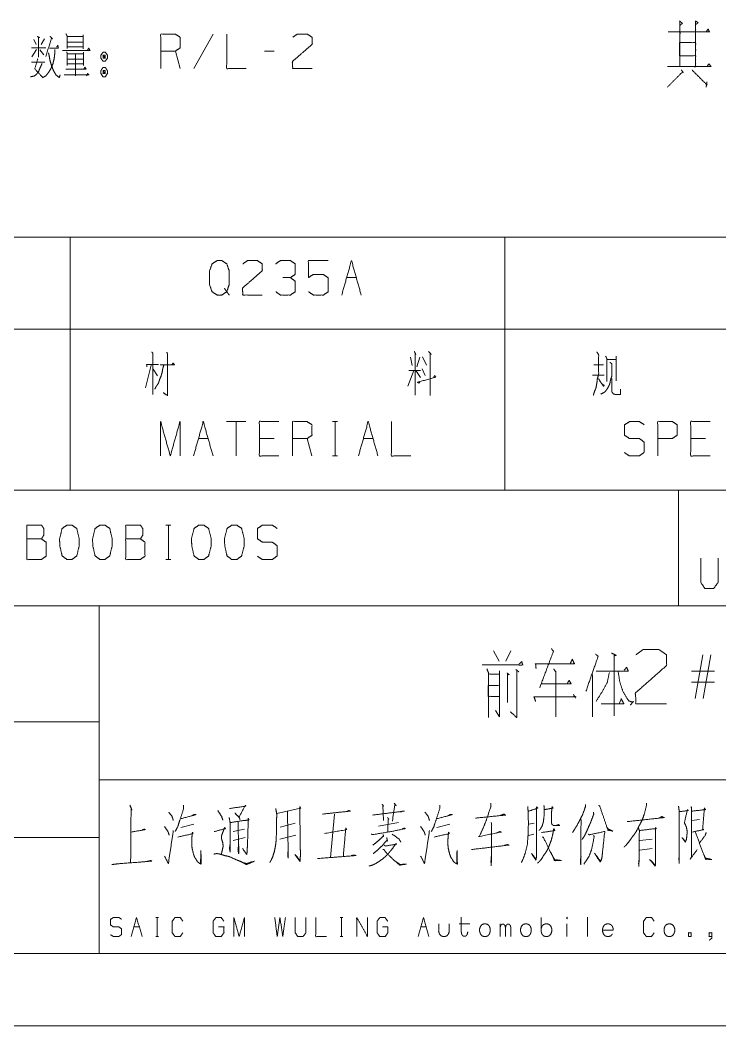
# Model space of a CAD drawing. Header units: millimetres. Extents: x 0 to 420, y 0 to 297.
# Drawn here: x 279.6 to 327.8, y 0 to 69.5 of the extents above; entities that cross this region are included whole.
import ezdxf

# ---------------------------------------------------------------- set-up
doc = ezdxf.new("R2010")
doc.units = ezdxf.units.MM
doc.layers.add('101', color=7, linetype='Continuous', true_color=0xffffff)

msp = doc.modelspace()

# ---------------------------------------------------------------- linework, layer by layer
at = {"layer": '101', "color": 72, "linetype": 'Continuous', "lineweight": 18}
for p, q in [((280.491, 68.121), (280.65, 67.771)), ((281.234, 68.171), (281.004, 67.771)), ((292.881, 68.496), (291.538, 66.121)), ((280.686, 67.421), (280.368, 66.921)), ((280.915, 67.396), (281.198, 67.071)), ((290.605, 66.121), (290.269, 67.321)), ((297.098, 67.321), (296.427, 67.321)), ((280.332, 66.546), (281.251, 66.546)), ((243, 54.463), (283, 54.463)), ((283, 54.463), (313, 54.463)), ((283, 54.463), (283, 48.113)), ((313, 54.463), (313, 48.113)), ((313, 54.463), (338, 54.463)), ((302.087, 51.675), (302.759, 51.675)), ((243, 48.113), (283, 48.113)), ((283, 48.113), (313, 48.113)), ((283, 48.113), (283, 37)), ((313, 48.113), (338, 48.113)), ((313, 48.113), (313, 37)), ((306.495, 46.175), (306.618, 45.6)), ((307.149, 46.175), (306.936, 45.525)), ((307.325, 46.2), (307.608, 45.625)), ((320.102, 46.025), (320.703, 46.025)), ((320.703, 46.25), (320.703, 44.55)), ((288.601, 45.625), (288.212, 44.075)), ((288.742, 45.35), (289.043, 44.9)), ((306.724, 45.25), (306.318, 44.175)), ((306.371, 45.25), (307.184, 45.25)), ((306.866, 45.25), (307.184, 44.775)), ((307.308, 45.375), (307.52, 44.925)), ((319.147, 45.65), (319.819, 45.65)), ((319.059, 44.95), (319.872, 44.95)), ((295.143, 41.737), (293.8, 41.737)), ((294.472, 41.737), (294.472, 39.362)), ((301.124, 41.737), (301.46, 41.737)), ((301.301, 41.737), (301.301, 39.362)), ((291.859, 40.563), (292.531, 40.563)), ((297.084, 40.563), (296.076, 40.563)), ((299.696, 39.362), (299.36, 40.563)), ((303.242, 40.563), (303.913, 40.563)), ((326.847, 40.563), (325.839, 40.563)), ((301.124, 39.362), (301.46, 39.362)), ((243, 37), (283, 37)), ((283, 37), (313, 37)), ((313, 37), (338, 37)), ((289.617, 34.581), (289.953, 34.581)), ((289.794, 34.581), (289.794, 32.206)), ((289.617, 32.206), (289.953, 32.206)), ((312.217, 25.908), (312.606, 25.199)), ((313.413, 25.908), (313.079, 25.199)), ((326.139, 22.601), (326.668, 25.632)), ((327.225, 25.632), (326.696, 22.601)), ((327.475, 24.491), (325.888, 24.491)), ((319.052, 24.254), (319.052, 21.341)), ((327.475, 23.743), (325.888, 23.743)), ((317.889, 22.64), (317.75, 22.916)), ((321.029, 22.561), (320.89, 22.246)), ((312.356, 21.774), (312.634, 21.341)), ((301.247, 14.626), (300.979, 11.625)), ((290.64, 13.695), (291.542, 13.936)), ((298.541, 14.005), (297.492, 13.729)), ((304.295, 13.798), (305.661, 14.04)), ((308.319, 13.695), (309.221, 13.936)), ((315.025, 14.005), (314.635, 13.936)), ((323.853, 14.454), (323.658, 14.35)), ((326.437, 14.247), (325.925, 14.178)), ((294.249, 13.419), (295.029, 13.591)), ((315, 13.246), (314.635, 13.143)), ((294.249, 12.798), (295.078, 13.005)), ((297.467, 12.901), (298.589, 13.177)), ((323.17, 12.901), (322.316, 12.798)), ((322.316, 12.142), (323.17, 12.246)), ((288.913, 7.485), (289.098, 7.485)), ((289.01, 7.485), (289.01, 6.174)), ((301.642, 7.485), (301.827, 7.485)), ((301.74, 7.485), (301.74, 6.174)), ((309.855, 7.043), (310.587, 7.043)), ((312.684, 6.174), (312.684, 7.043)), ((315.512, 6.519), (315.512, 7.485)), ((317.297, 7.043), (317.297, 6.174)), ((318.712, 7.499), (318.712, 6.174)), ((287.411, 6.836), (287.781, 6.836)), ((307.212, 6.836), (307.582, 6.836)), ((288.913, 6.174), (289.098, 6.174)), ((301.642, 6.174), (301.827, 6.174))]:
    msp.add_line(p, q, dxfattribs=at)
at = {"layer": '101', "color": 133, "linetype": 'Continuous', "lineweight": 18}
for p, q in [((235, 37), (415, 37)), ((325, 37), (325, 29)), ((235, 29), (415, 29)), ((285, 29), (285, 5)), ((235, 21), (285, 21)), ((285, 17), (394, 17)), ((235, 13), (285, 13)), ((25, 5), (415, 5)), ((235, 5), (415, 5)), ((0, 0), (420, 0))]:
    msp.add_line(p, q, dxfattribs=at)
at = {"layer": '101', "color": 72, "linetype": 'Continuous', "lineweight": 18}
for points, knots in [([(325.065, 69.4), (325.26, 69.242), (325.093, 69.085), (325.093, 69.4), (325.093, 66.25), (325.093, 68.652), (324.286, 68.652), (327.153, 68.652), (326.178, 68.652), (326.178, 69.36), (326.178, 66.25), (326.178, 67.904), (325.065, 67.904), (325.065, 66.998), (326.178, 66.998), (326.178, 66.25), (324.23, 66.25), (327.236, 66.25), (327.097, 66.447), (326.958, 66.25)], [0, 0, 0.009716, 0.018619, 0.030834, 0.152987, 0.246128, 0.277435, 0.388626, 0.426409, 0.453894, 0.57452, 0.63865, 0.681832, 0.716951, 0.760133, 0.789144, 0.864711, 0.9813, 0.99065, 1, 1]), ([(326.206, 69.164), (326.345, 69.282), (326.178, 69.4)], [0, 0, 0.471577, 1, 1]), ([(326.902, 68.652), (327.041, 68.849), (327.125, 68.652)], [0, 0, 0.529959, 1, 1]), ([(280.739, 68.321), (280.898, 68.246), (280.827, 68.296), (280.827, 66.896), (280.827, 67.546), (280.332, 67.546), (281.322, 67.546)], [0, 0, 0.046317, 0.06912, 0.437818, 0.608999, 0.739333, 1, 1]), ([(281.622, 68.346), (281.782, 68.171), (281.728, 68.221), (281.322, 66.946)], [0, 0, 0.14354, 0.187773, 1, 1]), ([(282.715, 68.521), (282.803, 68.346), (282.803, 67.496), (282.803, 67.621), (283.899, 67.621), (283.899, 67.471), (283.899, 68.446), (283.899, 68.321), (282.803, 68.321), (283.899, 68.321), (283.899, 67.946), (282.803, 67.946)], [0, 0, 0.027307, 0.145701, 0.163112, 0.315748, 0.336642, 0.472446, 0.489857, 0.642494, 0.795131, 0.847363, 1, 1]), ([(289.261, 66.121), (289.261, 68.496), (290.269, 68.496), (290.605, 68.271), (290.605, 67.546), (290.269, 67.321), (289.261, 67.321)], [0, 0, 0.400952, 0.571033, 0.639278, 0.761674, 0.829918, 1, 1]), ([(293.814, 68.496), (293.814, 66.121), (295.158, 66.121)], [0, 0, 0.638733, 1, 1]), ([(298.367, 68.271), (298.685, 68.496), (299.375, 68.496), (299.711, 68.271), (299.711, 67.796), (298.35, 66.596), (298.367, 66.121), (299.711, 66.121)], [0, 0, 0.069694, 0.192979, 0.265274, 0.350227, 0.67474, 0.759752, 1, 1]), ([(281.941, 67.421), (281.941, 67.121), (281.905, 66.796), (281.817, 66.446), (281.675, 66.096), (281.516, 65.846), (281.34, 65.621), (281.092, 65.471)], [0, 0, 0.134096, 0.280225, 0.441583, 0.610311, 0.742764, 0.870658, 1, 1]), ([(281.587, 67.521), (282.188, 67.521), (282.153, 67.721), (282.082, 67.596)], [0, 0, 0.634144, 0.848464, 1, 1]), ([(282.485, 67.371), (284.376, 67.371), (284.288, 67.521), (284.199, 67.371)], [0, 0, 0.844518, 0.922261, 1, 1]), ([(280.774, 66.796), (280.562, 66.096), (281.092, 65.521)], [0, 0, 0.48324, 1, 1]), ([(281.516, 67.196), (281.569, 66.946), (281.622, 66.646), (281.728, 66.296), (281.87, 65.946), (282.029, 65.671), (282.259, 65.496), (282.312, 65.671)], [0, 0, 0.122115, 0.267684, 0.442437, 0.622812, 0.774611, 0.912622, 1, 1]), ([(282.768, 67.271), (282.803, 67.146), (282.803, 66.321), (282.803, 66.446), (283.934, 66.446), (283.934, 66.321), (283.934, 67.246), (283.934, 67.121), (282.803, 67.121), (282.803, 66.771), (283.934, 66.771), (283.369, 66.771), (283.369, 67.121), (283.369, 65.621), (283.369, 66.071), (282.697, 66.071), (284.111, 66.071), (284.023, 66.221), (283.952, 66.071)], [0, 0, 0.011506, 0.084582, 0.095654, 0.195851, 0.206923, 0.288857, 0.299929, 0.400126, 0.431128, 0.531325, 0.581425, 0.612426, 0.745291, 0.78515, 0.844642, 0.96989, 0.985312, 1, 1]), ([(285.433, 67.246), (285.274, 67.246), (285.133, 67.046), (285.133, 66.821), (285.274, 66.621), (285.433, 66.621), (285.574, 66.821), (285.574, 67.046), (285.433, 67.246)], [0, 0, 0.091001, 0.231139, 0.359865, 0.5, 0.591001, 0.731136, 0.859863, 1, 1]), ([(285.274, 66.821), (285.433, 66.821), (285.274, 67.046), (285.274, 66.821)], [0, 0, 0.241145, 0.658887, 1, 1]), ([(285.433, 66.821), (285.433, 67.046), (285.274, 67.046)], [0, 0, 0.585845, 1, 1]), ([(281.075, 66.471), (280.933, 66.171), (280.845, 65.946), (280.686, 65.721), (280.527, 65.596), (280.261, 65.546)], [0, 0, 0.251056, 0.434038, 0.642627, 0.795774, 1, 1]), ([(285.574, 65.971), (285.433, 66.196), (285.274, 66.196), (285.133, 65.971), (285.133, 65.771), (285.274, 65.546), (285.433, 65.546), (285.574, 65.771), (285.574, 65.971)], [0, 0, 0.149203, 0.238508, 0.387711, 0.5, 0.649203, 0.738508, 0.887711, 1, 1]), ([(325.204, 66.014), (325.316, 65.817), (325.288, 65.896), (324.23, 64.833)], [0, 0, 0.125004, 0.171165, 1, 1]), ([(325.928, 66.014), (326.958, 64.99), (326.958, 65.187), (326.902, 64.833)], [0, 0, 0.723286, 0.82134, 1, 1]), ([(282.591, 65.671), (284.305, 65.671), (284.217, 65.771), (284.146, 65.621)], [0, 0, 0.851384, 0.917653, 1, 1]), ([(285.274, 65.971), (285.274, 65.771), (285.433, 65.771)], [0, 0, 0.557008, 1, 1]), ([(285.433, 65.971), (285.274, 65.971), (285.433, 65.771), (285.433, 65.971)], [0, 0, 0.258804, 0.674586, 1, 1]), ([(293.653, 50.95), (293.812, 50.7), (293.476, 50.475), (293.14, 50.475), (292.804, 50.7), (292.628, 51.175), (292.628, 52.15), (292.804, 52.625), (293.14, 52.85), (293.476, 52.85), (293.812, 52.625), (293.989, 52.15), (293.989, 51.2), (293.812, 50.7), (293.989, 50.475)], [0, 0, 0.043279, 0.102317, 0.151367, 0.210407, 0.284429, 0.426831, 0.500853, 0.559894, 0.608944, 0.667982, 0.742004, 0.880755, 0.958211, 1, 1]), ([(294.922, 52.625), (295.24, 52.85), (295.929, 52.85), (296.265, 52.625), (296.265, 52.15), (294.904, 50.95), (294.922, 50.475), (296.265, 50.475)], [0, 0, 0.069691, 0.192979, 0.265274, 0.350227, 0.674741, 0.759752, 1, 1]), ([(298.206, 51.675), (298.542, 51.9), (298.542, 52.625), (298.206, 52.85), (297.516, 52.85), (297.181, 52.625)], [0, 0, 0.153872, 0.429851, 0.583723, 0.846122, 1, 1]), ([(299.457, 50.7), (299.793, 50.475), (300.482, 50.475), (300.818, 50.7), (300.818, 51.65), (300.482, 51.9), (299.793, 51.9), (299.457, 51.675), (299.457, 52.85), (300.818, 52.85)], [0, 0, 0.062229, 0.168345, 0.230571, 0.376816, 0.441264, 0.547379, 0.609609, 0.79049, 1, 1]), ([(297.198, 50.7), (297.516, 50.475), (298.206, 50.475), (298.542, 50.7), (298.542, 51.425), (298.206, 51.675), (297.693, 51.675)], [0, 0, 0.124123, 0.34369, 0.472445, 0.703376, 0.836727, 1, 1]), ([(288.636, 46.55), (288.707, 46.45), (288.707, 43.6)], [0, 0, 0.041199, 1, 1]), ([(306.76, 46.575), (306.866, 46.375), (306.813, 46.45), (306.813, 43.55)], [0, 0, 0.070344, 0.098885, 1, 1]), ([(307.75, 46.575), (307.926, 46.375), (307.856, 46.45), (307.856, 43.525)], [0, 0, 0.081006, 0.11229, 1, 1]), ([(319.359, 46.55), (319.483, 46.35), (319.483, 45), (319.395, 44.7), (319.359, 44.375), (319.289, 44.025), (319.2, 43.825), (319.112, 43.55)], [0, 0, 0.076125, 0.513098, 0.614331, 0.720148, 0.835726, 0.906504, 1, 1]), ([(289.679, 46.525), (289.732, 46.375), (289.732, 43.525), (289.432, 43.725)], [0, 0, 0.047209, 0.892896, 1, 1]), ([(319.96, 46.25), (320.049, 46.1), (320.049, 44.5)], [0, 0, 0.098129, 1, 1]), ([(288.3, 45.525), (288.283, 45.675), (289.096, 45.675)], [0, 0, 0.156667, 1, 1]), ([(289.467, 45.625), (289.396, 45.375), (289.361, 45.15), (289.29, 44.9), (289.184, 44.65), (289.096, 44.375), (288.954, 44.175), (288.848, 43.975)], [0, 0, 0.146031, 0.274053, 0.420084, 0.572724, 0.735083, 0.872755, 1, 1]), ([(289.22, 45.65), (290.209, 45.65), (290.121, 45.775), (290.015, 45.65)], [0, 0, 0.757413, 0.874554, 1, 1]), ([(320.261, 45.825), (320.385, 45.725), (320.385, 44.85), (320.296, 44.6), (320.261, 44.375), (320.19, 44.2), (320.049, 43.95), (319.907, 43.775), (319.624, 43.625)], [0, 0, 0.062435, 0.405831, 0.509895, 0.599279, 0.673351, 0.786072, 0.874364, 1, 1]), ([(307.149, 44.5), (307.096, 44.375), (306.989, 44.45), (308.227, 44.8), (308.174, 44.925), (308.103, 44.775)], [0, 0, 0.073272, 0.143369, 0.837239, 0.91051, 1, 1]), ([(319.465, 44.7), (319.819, 44.175), (319.872, 44.225), (319.731, 44.325)], [0, 0, 0.720064, 0.802978, 1, 1]), ([(320.402, 44.7), (320.402, 43.775), (320.491, 43.65), (320.632, 43.6), (320.985, 43.6), (320.985, 43.975)], [0, 0, 0.472764, 0.551003, 0.627661, 0.808338, 1, 1]), ([(289.247, 39.362), (289.247, 41.737), (289.919, 39.362), (290.59, 41.737), (290.59, 39.362)], [0, 0, 0.245192, 0.5, 0.754808, 1, 1]), ([(297.42, 39.362), (296.076, 39.362), (296.076, 41.737), (297.42, 41.737)], [0, 0, 0.26539, 0.73461, 1, 1]), ([(298.353, 39.362), (298.353, 41.737), (299.36, 41.737), (299.696, 41.513), (299.696, 40.788), (299.36, 40.563), (298.353, 40.563)], [0, 0, 0.400952, 0.571034, 0.639278, 0.761674, 0.829918, 1, 1]), ([(305.182, 41.737), (305.182, 39.362), (306.526, 39.362)], [0, 0, 0.638733, 1, 1]), ([(321.269, 39.588), (321.604, 39.362), (322.294, 39.362), (322.63, 39.613), (322.63, 40.313), (322.294, 40.563), (321.622, 40.563), (321.269, 40.788), (321.269, 41.513), (321.622, 41.737), (322.294, 41.737), (322.63, 41.513)], [0, 0, 0.068037, 0.184055, 0.25452, 0.372335, 0.4428, 0.555844, 0.626371, 0.748393, 0.81892, 0.931964, 1, 1]), ([(323.563, 39.362), (323.563, 41.737), (324.57, 41.737), (324.906, 41.513), (324.906, 40.788), (324.553, 40.563), (323.563, 40.563)], [0, 0, 0.401147, 0.571311, 0.639588, 0.762044, 0.832821, 1, 1]), ([(327.183, 39.362), (325.839, 39.362), (325.839, 41.737), (327.183, 41.737)], [0, 0, 0.26539, 0.73461, 1, 1]), ([(280.017, 33.631), (280.017, 34.581), (281.024, 34.581), (281.183, 34.356), (281.183, 33.881), (281.024, 33.631), (280.017, 33.631), (280.017, 32.206), (281.007, 32.206), (281.342, 32.431), (281.342, 33.406), (281.024, 33.631)], [0, 0, 0.115917, 0.238847, 0.27247, 0.330429, 0.366585, 0.489516, 0.663391, 0.784165, 0.833487, 0.952454, 1, 1]), ([(283.124, 32.206), (283.46, 32.456), (283.636, 33.156), (283.636, 33.631), (283.46, 34.356), (283.124, 34.581), (282.788, 34.581), (282.452, 34.356), (282.276, 33.631), (282.293, 33.156), (282.452, 32.456), (282.788, 32.206), (283.124, 32.206)], [0, 0, 0.067527, 0.183972, 0.260585, 0.380944, 0.446144, 0.500307, 0.565506, 0.685865, 0.76253, 0.87831, 0.945837, 1, 1]), ([(285.4, 32.206), (285.736, 32.456), (285.913, 33.156), (285.913, 33.631), (285.736, 34.356), (285.4, 34.581), (285.065, 34.581), (284.729, 34.356), (284.552, 33.631), (284.57, 33.156), (284.729, 32.456), (285.065, 32.206), (285.4, 32.206)], [0, 0, 0.067524, 0.18397, 0.260583, 0.380943, 0.446139, 0.500306, 0.565503, 0.685863, 0.762528, 0.878309, 0.945833, 1, 1]), ([(286.846, 33.631), (286.846, 34.581), (287.854, 34.581), (288.013, 34.356), (288.013, 33.881), (287.854, 33.631), (286.846, 33.631), (286.846, 32.206), (287.836, 32.206), (288.172, 32.431), (288.172, 33.406), (287.854, 33.631)], [0, 0, 0.115917, 0.238848, 0.27247, 0.330428, 0.366584, 0.489515, 0.66339, 0.784162, 0.833487, 0.952454, 1, 1]), ([(292.23, 32.206), (292.566, 32.456), (292.742, 33.156), (292.742, 33.631), (292.566, 34.356), (292.23, 34.581), (291.894, 34.581), (291.558, 34.356), (291.381, 33.631), (291.399, 33.156), (291.558, 32.456), (291.894, 32.206), (292.23, 32.206)], [0, 0, 0.067527, 0.183972, 0.260584, 0.380943, 0.446142, 0.500305, 0.565504, 0.685864, 0.762529, 0.87831, 0.945837, 1, 1]), ([(294.506, 32.206), (294.842, 32.456), (295.019, 33.156), (295.019, 33.631), (294.842, 34.356), (294.506, 34.581), (294.17, 34.581), (293.835, 34.356), (293.658, 33.631), (293.676, 33.156), (293.835, 32.456), (294.17, 32.206), (294.506, 32.206)], [0, 0, 0.067527, 0.183972, 0.260585, 0.380944, 0.446144, 0.500307, 0.565506, 0.685865, 0.76253, 0.87831, 0.945837, 1, 1]), ([(295.934, 32.431), (296.27, 32.206), (296.959, 32.206), (297.295, 32.456), (297.295, 33.156), (296.959, 33.406), (296.288, 33.406), (295.934, 33.631), (295.934, 34.356), (296.288, 34.581), (296.959, 34.581), (297.295, 34.356)], [0, 0, 0.068034, 0.184053, 0.254519, 0.372335, 0.442801, 0.555845, 0.62637, 0.748394, 0.818919, 0.931963, 1, 1]), ([(326.539, 32.299), (326.539, 30.621), (326.82, 30.202), (327.413, 30.202), (327.725, 30.621), (327.725, 32.299)], [0, 0, 0.337151, 0.438599, 0.557782, 0.662849, 1, 1]), ([(316.219, 26.065), (316.358, 25.869), (315.412, 23.349)], [0, 0, 0.082207, 1, 1]), ([(320.361, 25.75), (320.695, 25.593), (320.556, 25.554), (320.556, 21.42)], [0, 0, 0.079453, 0.110572, 1, 1]), ([(322.053, 25.632), (322.554, 25.987), (323.64, 25.987), (324.168, 25.632), (324.168, 24.884), (322.025, 22.995), (322.053, 22.246), (324.168, 22.246)], [0, 0, 0.069693, 0.192978, 0.265275, 0.350227, 0.67474, 0.759752, 1, 1]), ([(311.437, 24.924), (314.248, 24.924), (314.165, 25.16), (313.97, 24.963)], [0, 0, 0.842002, 0.917041, 1, 1]), ([(315.161, 24.687), (315.133, 25.002), (317.806, 25.002), (317.666, 25.317), (317.527, 25.042)], [0, 0, 0.086831, 0.820651, 0.915214, 1, 1]), ([(319.275, 25.672), (319.442, 25.514), (318.607, 23.113)], [0, 0, 0.082806, 1, 1]), ([(311.771, 24.648), (311.882, 24.372), (311.882, 21.302), (311.882, 24.294), (312.634, 24.294), (312.634, 24.491), (312.634, 21.341), (312.634, 23.506), (311.855, 23.506), (311.855, 22.758), (312.606, 22.758)], [0, 0, 0.019945, 0.226009, 0.426789, 0.477219, 0.490428, 0.701775, 0.847077, 0.899374, 0.949569, 1, 1]), ([(313.163, 24.372), (313.302, 24.254), (313.191, 24.294), (313.191, 22.325)], [0, 0, 0.080438, 0.132479, 1, 1]), ([(313.775, 24.609), (313.97, 24.451), (313.831, 24.569), (313.831, 21.302), (313.386, 21.695)], [0, 0, 0.058327, 0.100821, 0.861605, 1, 1]), ([(316.386, 24.648), (316.525, 24.451), (316.525, 21.341)], [0, 0, 0.071936, 1, 1]), ([(319.303, 24.491), (321.53, 24.491), (321.418, 24.766), (321.251, 24.569)], [0, 0, 0.800378, 0.907214, 1, 1]), ([(320.222, 24.412), (320.082, 23.743), (319.721, 23.073), (319.303, 22.404)], [0, 0, 0.306099, 0.646779, 1, 1]), ([(320.834, 24.451), (320.945, 23.743), (321.168, 23.073), (321.558, 22.443), (321.808, 22.365), (321.892, 22.404), (321.669, 22.168)], [0, 0, 0.252325, 0.500432, 0.760973, 0.853337, 0.885811, 1, 1]), ([(315.523, 23.624), (317.583, 23.624), (317.444, 23.861), (317.305, 23.624)], [0, 0, 0.789754, 0.894877, 1, 1]), ([(315.133, 22.404), (315.022, 22.719), (317.917, 22.719), (317.75, 22.798)], [0, 0, 0.097866, 0.945912, 1, 1]), ([(319.665, 22.246), (321.224, 22.246), (321.029, 22.601)], [0, 0, 0.794017, 1, 1]), ([(304.539, 15.316), (304.637, 15.178), (304.588, 15.178), (304.637, 14.178)], [0, 0, 0.138589, 0.178592, 1, 1]), ([(305.368, 15.385), (305.515, 15.213), (305.417, 15.282), (305.246, 14.143)], [0, 0, 0.151118, 0.230947, 1, 1]), ([(312.05, 15.385), (312.05, 15.178), (311.733, 14.212), (311.513, 13.66), (311.245, 13.074), (311.196, 13.074), (312.757, 13.384), (312.66, 13.419), (312.44, 13.315)], [0, 0, 0.046524, 0.275032, 0.408545, 0.553501, 0.564465, 0.92219, 0.945453, 1, 1]), ([(318.585, 15.282), (318.561, 15.109), (318.39, 14.626), (318.219, 14.281), (318, 13.867), (317.829, 13.591), (317.683, 13.35)], [0, 0, 0.081145, 0.319756, 0.499049, 0.717311, 0.868474, 1, 1]), ([(322.779, 15.385), (322.779, 15.213), (322.633, 14.626), (322.487, 14.212), (322.34, 13.936), (322.072, 13.419), (321.682, 12.867), (321.414, 12.522), (321.243, 12.349)], [0, 0, 0.049752, 0.224095, 0.350741, 0.440842, 0.608969, 0.803946, 0.929998, 1, 1]), ([(287.128, 15.247), (287.274, 14.902), (287.226, 15.006), (287.201, 14.281), (287.201, 12.246), (287.177, 11.28)], [0, 0, 0.088891, 0.116032, 0.287978, 0.770794, 1, 1]), ([(289.81, 14.764), (290.03, 14.488), (290.079, 14.35), (290.127, 14.178)], [0, 0, 0.519919, 0.73571, 1, 1]), ([(290.835, 15.247), (290.835, 15.006), (290.591, 14.247), (290.42, 13.729), (290.249, 13.419)], [0, 0, 0.124612, 0.535976, 0.817159, 1, 1]), ([(290.664, 14.316), (291.713, 14.592), (291.542, 14.592), (291.371, 14.488)], [0, 0, 0.745411, 0.862774, 1, 1]), ([(293.2, 14.868), (293.468, 14.454), (293.541, 14.212)], [0, 0, 0.661595, 1, 1]), ([(294.005, 15.006), (295.127, 15.178), (295.102, 15.247), (294.663, 14.419), (294.371, 14.695), (294.688, 14.385), (294.736, 14.247)], [0, 0, 0.361753, 0.385074, 0.683733, 0.811934, 0.953357, 1, 1]), ([(297.199, 15.006), (297.272, 14.592), (297.248, 14.178), (297.248, 13.453), (297.223, 12.798), (297.175, 12.418), (297.102, 12.039), (296.98, 11.659), (296.882, 11.452), (296.784, 11.28)], [0, 0, 0.110336, 0.219176, 0.409317, 0.581468, 0.681885, 0.783317, 0.887931, 0.947989, 1, 1]), ([(297.272, 14.661), (298.906, 15.04), (298.858, 15.144), (298.858, 14.626), (298.882, 13.212), (298.882, 12.384), (298.906, 11.866), (298.882, 11.521), (298.882, 11.349), (298.516, 11.832), (298.858, 11.452)], [0, 0, 0.250211, 0.267275, 0.344454, 0.55544, 0.678925, 0.756189, 0.80777, 0.833496, 0.923863, 1, 1]), ([(298.004, 14.799), (298.053, 12.073), (298.053, 11.59), (298.028, 11.797), (298.053, 12.211)], [0, 0, 0.711345, 0.837386, 0.891777, 1, 1]), ([(300.418, 14.626), (302.345, 14.833), (302.247, 14.868), (302.076, 14.799)], [0, 0, 0.870762, 0.917258, 1, 1]), ([(303.881, 14.557), (306.076, 14.833), (305.954, 14.833), (305.807, 14.764)], [0, 0, 0.886329, 0.935184, 1, 1]), ([(307.49, 14.764), (307.709, 14.488), (307.758, 14.35), (307.807, 14.178)], [0, 0, 0.519919, 0.73571, 1, 1]), ([(308.514, 15.247), (308.514, 15.006), (308.27, 14.247), (308.099, 13.729), (307.929, 13.419)], [0, 0, 0.124612, 0.535976, 0.817159, 1, 1]), ([(308.343, 14.316), (309.392, 14.592), (309.221, 14.592), (309.051, 14.488)], [0, 0, 0.745418, 0.86277, 1, 1]), ([(310.977, 14.35), (313.05, 14.557), (312.952, 14.626), (312.684, 14.523)], [0, 0, 0.836554, 0.884532, 1, 1]), ([(314.586, 15.144), (314.61, 14.868), (314.635, 14.005), (314.61, 13.177), (314.561, 12.522), (314.415, 11.935), (314.269, 11.521), (314.147, 11.28)], [0, 0, 0.070329, 0.28934, 0.499598, 0.66644, 0.819873, 0.931329, 1, 1]), ([(314.659, 14.833), (315.293, 15.04), (315.196, 15.109), (315.196, 11.763), (315.171, 11.521), (315.147, 11.452), (314.854, 11.901), (315.147, 11.521)], [0, 0, 0.122094, 0.143965, 0.756447, 0.800872, 0.814266, 0.912285, 1, 1]), ([(315.708, 15.213), (315.732, 14.868), (315.708, 14.419), (315.659, 14.04), (315.561, 13.764), (315.439, 13.557), (315.366, 13.488)], [0, 0, 0.190955, 0.438946, 0.650198, 0.811822, 0.94447, 1, 1]), ([(315.757, 14.937), (316.342, 15.04), (316.269, 15.144), (316.22, 14.626), (316.22, 14.178), (316.244, 13.936), (316.366, 13.833), (316.805, 13.833), (316.708, 13.902), (316.537, 13.833)], [0, 0, 0.209703, 0.254415, 0.437769, 0.595975, 0.681595, 0.738019, 0.892888, 0.935041, 1, 1]), ([(319.122, 14.764), (319.146, 14.626), (318.927, 14.04), (318.829, 13.833), (318.683, 13.488), (318.536, 13.177), (318.341, 12.867)], [0, 0, 0.067376, 0.36846, 0.478481, 0.658656, 0.823687, 1, 1]), ([(319.488, 15.247), (319.561, 15.178), (320.122, 13.522), (320.463, 13.453), (320.146, 13.591), (320.049, 13.729)], [0, 0, 0.037082, 0.681737, 0.810185, 0.937687, 1, 1]), ([(324.998, 15.178), (325.047, 14.764), (325.047, 11.245), (325.023, 11.521), (325.047, 11.832)], [0, 0, 0.092137, 0.86992, 0.931161, 1, 1]), ([(325.071, 14.799), (325.681, 14.868), (325.608, 14.937), (325.413, 14.074), (325.413, 14.005), (325.462, 13.902), (325.535, 13.729), (325.584, 13.488), (325.584, 13.281), (325.559, 13.039), (325.535, 12.867), (325.462, 12.694), (325.242, 13.005), (325.462, 12.729)], [0, 0, 0.163216, 0.189965, 0.42515, 0.443501, 0.473931, 0.523766, 0.589292, 0.644345, 0.7089, 0.755234, 0.805069, 0.906205, 1, 1]), ([(325.876, 15.144), (325.901, 14.833), (325.901, 11.659), (325.803, 11.521), (326.291, 12.177)], [0, 0, 0.069653, 0.779472, 0.817267, 1, 1]), ([(325.925, 14.833), (326.876, 14.937), (326.779, 15.04), (326.657, 13.557), (326.73, 13.557), (325.949, 13.384)], [0, 0, 0.276542, 0.317649, 0.747834, 0.768982, 1, 1]), ([(293.98, 14.385), (294.053, 14.005), (294.053, 12.004), (294.005, 12.246), (294.053, 12.591)], [0, 0, 0.129595, 0.800553, 0.883167, 1, 1]), ([(294.053, 14.04), (294.932, 14.178), (295.346, 14.212), (295.297, 14.35), (295.273, 13.281), (295.249, 12.625), (295.224, 12.073), (295.2, 11.832), (294.907, 12.246)], [0, 0, 0.19844, 0.29133, 0.324006, 0.56283, 0.709269, 0.832622, 0.88681, 1, 1]), ([(294.614, 14.074), (294.614, 13.212), (294.639, 12.384), (294.639, 11.901), (294.59, 12.142), (294.639, 12.556)], [0, 0, 0.304008, 0.595981, 0.766226, 0.853067, 1, 1]), ([(304.905, 14.385), (305.003, 14.281), (304.954, 14.247), (304.929, 13.419)], [0, 0, 0.138047, 0.196037, 1, 1]), ([(312.074, 14.04), (312.099, 13.867), (312.074, 11.073), (312.05, 11.349), (312.074, 11.694)], [0, 0, 0.048504, 0.826565, 0.903707, 1, 1]), ([(318.268, 14.247), (318.244, 11.142), (318.219, 11.418), (318.268, 11.694)], [0, 0, 0.847819, 0.923473, 1, 1]), ([(321.462, 14.109), (323.999, 14.385), (323.853, 14.454)], [0, 0, 0.940373, 1, 1]), ([(287.226, 13.384), (288.201, 13.557), (288.128, 13.591), (287.957, 13.522)], [0, 0, 0.788943, 0.853361, 1, 1]), ([(289.518, 13.764), (289.737, 13.453), (289.786, 13.35), (289.835, 13.177)], [0, 0, 0.564231, 0.734008, 1, 1]), ([(289.518, 11.728), (289.786, 11.211), (290.127, 13.488)], [0, 0, 0.202025, 1, 1]), ([(290.444, 13.039), (291.493, 13.281), (291.444, 13.384), (291.42, 13.143), (291.396, 12.798), (291.396, 12.556), (291.42, 12.28), (291.518, 11.866), (291.591, 11.659), (291.688, 11.521), (291.786, 11.349), (291.908, 11.245), (292.054, 11.176), (292.03, 12.108), (292.005, 11.245)], [0, 0, 0.198341, 0.219427, 0.264158, 0.327895, 0.3724, 0.423461, 0.501845, 0.542306, 0.573453, 0.609975, 0.639452, 0.669269, 0.84099, 1, 1]), ([(292.956, 13.419), (293.736, 13.626), (293.663, 13.695), (293.59, 13.488), (293.468, 13.177), (293.444, 13.039), (293.468, 12.867), (293.541, 12.66), (293.566, 12.418), (293.492, 12.073), (293.444, 11.866)], [0, 0, 0.288064, 0.323943, 0.402265, 0.521269, 0.571261, 0.63341, 0.711732, 0.798322, 0.924133, 1, 1]), ([(300.564, 13.281), (302.101, 13.557), (302.028, 13.66), (301.857, 11.694)], [0, 0, 0.426351, 0.460965, 1, 1]), ([(303.783, 13.246), (303.856, 13.212), (303.905, 13.212), (305.149, 13.419), (306.149, 13.626), (306.076, 13.66), (305.905, 13.591)], [0, 0, 0.030219, 0.048442, 0.519512, 0.900991, 0.93121, 1, 1]), ([(304.612, 13.212), (304.637, 13.074), (304.588, 13.074), (304.295, 12.798), (303.905, 12.487)], [0, 0, 0.128573, 0.17333, 0.54243, 1, 1]), ([(305.222, 13.246), (305.71, 12.901), (305.832, 12.694)], [0, 0, 0.713213, 1, 1]), ([(307.197, 13.764), (307.416, 13.453), (307.465, 13.35), (307.514, 13.177)], [0, 0, 0.564239, 0.734012, 1, 1]), ([(307.197, 11.728), (307.465, 11.211), (307.807, 13.488)], [0, 0, 0.202027, 1, 1]), ([(308.124, 13.039), (309.173, 13.281), (309.124, 13.384), (309.099, 13.143), (309.075, 12.798), (309.075, 12.556), (309.099, 12.28), (309.197, 11.866), (309.27, 11.659), (309.368, 11.521), (309.465, 11.349), (309.587, 11.245), (309.734, 11.176), (309.709, 12.108), (309.685, 11.245)], [0, 0, 0.198341, 0.219426, 0.264158, 0.327895, 0.3724, 0.423461, 0.501845, 0.542305, 0.57345, 0.609972, 0.639449, 0.66927, 0.84099, 1, 1]), ([(315.537, 13.35), (316.464, 13.488), (316.391, 13.626), (316.318, 13.246), (316.22, 12.832), (316.122, 12.591), (316.025, 12.315), (315.878, 12.039), (315.683, 11.763), (315.537, 11.521), (315.391, 11.349), (315.269, 11.245)], [0, 0, 0.248088, 0.28944, 0.391759, 0.504363, 0.573317, 0.650816, 0.73352, 0.823008, 0.897766, 0.957654, 1, 1]), ([(318.756, 13.246), (318.829, 13.177), (318.878, 13.212), (319.902, 13.419), (319.756, 12.073), (319.707, 11.59), (319.634, 11.383), (319.585, 11.314), (319.195, 11.935), (319.609, 11.383)], [0, 0, 0.021075, 0.033595, 0.252602, 0.536206, 0.63793, 0.683936, 0.701643, 0.855333, 1, 1]), ([(322.243, 13.626), (322.292, 13.488), (322.267, 11.211), (322.267, 11.004), (322.243, 11.211), (322.267, 11.452)], [0, 0, 0.047497, 0.786427, 0.853598, 0.921235, 1, 1]), ([(322.292, 13.488), (323.414, 13.626), (323.414, 13.695), (323.462, 13.626), (323.414, 13.591), (323.414, 11.176), (323.389, 11.038), (322.999, 11.487), (323.389, 11.107)], [0, 0, 0.224398, 0.238094, 0.254868, 0.266729, 0.746112, 0.77393, 0.891944, 1, 1]), ([(326.145, 13.419), (326.852, 11.521), (327.291, 11.487), (326.852, 11.59), (326.754, 11.797)], [0, 0, 0.643821, 0.783835, 0.927246, 1, 1]), ([(326.901, 13.35), (326.828, 13.143), (326.413, 12.591)], [0, 0, 0.241282, 1, 1]), ([(304.685, 12.487), (304.759, 12.418), (305.539, 12.556), (305.49, 12.591), (305.198, 12.177), (305.027, 11.97), (304.832, 11.763), (304.612, 11.556), (304.368, 11.383), (304.1, 11.211), (303.881, 11.107), (303.637, 11.038)], [0, 0, 0.029336, 0.260529, 0.277957, 0.425844, 0.50411, 0.587085, 0.675092, 0.762231, 0.855274, 0.926064, 1, 1]), ([(304.856, 13.005), (304.905, 12.763), (304.856, 12.798), (304.515, 12.418), (304.222, 12.142), (303.929, 11.901)], [0, 0, 0.154138, 0.191518, 0.510905, 0.762591, 1, 1]), ([(310.708, 12.177), (313.294, 12.487), (313.172, 12.522), (312.952, 12.453)], [0, 0, 0.879479, 0.922284, 1, 1]), ([(315.586, 13.039), (315.659, 13.039), (316.439, 11.418), (316.927, 11.418), (316.439, 11.487), (316.147, 12.039)], [0, 0, 0.021039, 0.538448, 0.678706, 0.82036, 1, 1]), ([(319.146, 13.177), (319.17, 13.039), (319, 12.177), (318.805, 11.694), (318.634, 11.418), (318.463, 11.176)], [0, 0, 0.064861, 0.471802, 0.712904, 0.863112, 1, 1]), ([(292.931, 11.866), (293.127, 11.901), (293.346, 11.866), (293.663, 11.763), (293.98, 11.694), (294.444, 11.487), (294.858, 11.314), (295.175, 11.142), (295.736, 11.383), (295.175, 11.211), (294.907, 11.28)], [0, 0, 0.051192, 0.108601, 0.194771, 0.278606, 0.409731, 0.525759, 0.619013, 0.776803, 0.92843, 1, 1]), ([(304.588, 12.177), (304.661, 12.177), (304.807, 11.97), (305.344, 11.452), (305.759, 11.107), (306.222, 11.176), (305.783, 11.142), (305.588, 11.28)], [0, 0, 0.026517, 0.118384, 0.388536, 0.584008, 0.7538, 0.913392, 1, 1]), ([(285.884, 11.142), (286.47, 11.211), (287.884, 11.314), (288.64, 11.383), (288.567, 11.418), (288.299, 11.349)], [0, 0, 0.188617, 0.642502, 0.885462, 0.911348, 1, 1]), ([(300.076, 11.556), (302.735, 11.763), (302.613, 11.797), (302.394, 11.763)], [0, 0, 0.884285, 0.926313, 1, 1]), ([(285.801, 6.298), (285.987, 6.174), (286.367, 6.174), (286.552, 6.312), (286.552, 6.698), (286.367, 6.836), (285.996, 6.836), (285.801, 6.961), (285.801, 7.361), (285.996, 7.485), (286.367, 7.485), (286.552, 7.361)], [0, 0, 0.068034, 0.184057, 0.25452, 0.372334, 0.442797, 0.555846, 0.626371, 0.748393, 0.818918, 0.931966, 1, 1]), ([(290.786, 6.436), (290.6, 6.174), (290.239, 6.174), (290.054, 6.436), (290.054, 7.223), (290.239, 7.485), (290.61, 7.485), (290.795, 7.223)], [0, 0, 0.114569, 0.243366, 0.357935, 0.638584, 0.753153, 0.885431, 1, 1]), ([(293.253, 6.836), (293.624, 6.836), (293.624, 6.436), (293.439, 6.174), (293.058, 6.174), (292.873, 6.436), (292.873, 7.223), (293.068, 7.485), (293.429, 7.485), (293.614, 7.223)], [0, 0, 0.103295, 0.214796, 0.304261, 0.410274, 0.49974, 0.718896, 0.809958, 0.910535, 1, 1]), ([(294.297, 6.174), (294.297, 7.485), (294.668, 6.174), (295.039, 7.485), (295.039, 6.174)], [0, 0, 0.245192, 0.5, 0.754808, 1, 1]), ([(297.126, 7.485), (297.301, 6.174), (297.487, 7.485), (297.682, 6.174), (297.867, 7.485)], [0, 0, 0.249746, 0.499742, 0.750003, 1, 1]), ([(298.54, 7.485), (298.54, 6.436), (298.716, 6.174), (299.086, 6.174), (299.282, 6.436), (299.282, 7.485)], [0, 0, 0.337152, 0.438599, 0.557781, 0.662848, 1, 1]), ([(299.954, 7.485), (299.954, 6.174), (300.696, 6.174)], [0, 0, 0.638735, 1, 1]), ([(302.783, 6.174), (302.783, 7.485), (303.525, 6.174), (303.525, 7.485)], [0, 0, 0.317574, 0.682426, 1, 1]), ([(304.568, 6.836), (304.939, 6.836), (304.939, 6.436), (304.754, 6.174), (304.373, 6.174), (304.188, 6.436), (304.188, 7.223), (304.383, 7.485), (304.744, 7.485), (304.929, 7.223)], [0, 0, 0.103295, 0.214796, 0.304261, 0.410274, 0.49974, 0.718896, 0.809958, 0.910535, 1, 1]), ([(307.026, 6.174), (307.397, 7.485), (307.768, 6.174)], [0, 0, 0.500001, 1, 1]), ([(308.441, 7.043), (308.441, 6.519), (308.499, 6.34), (308.606, 6.215), (308.743, 6.174), (308.87, 6.174), (309.006, 6.215), (309.114, 6.34), (309.172, 6.519), (309.172, 7.043)], [0, 0, 0.242016, 0.329107, 0.404862, 0.470732, 0.529268, 0.595138, 0.670893, 0.757984, 1, 1]), ([(310.45, 6.491), (310.401, 6.298), (310.294, 6.188), (310.157, 6.188), (310.04, 6.298), (310.001, 6.491), (310.001, 7.499)], [0, 0, 0.107406, 0.190396, 0.26402, 0.350759, 0.456999, 1, 1]), ([(311.328, 6.34), (311.435, 6.215), (311.572, 6.174), (311.698, 6.174), (311.835, 6.215), (311.942, 6.34), (312.001, 6.519), (312.001, 6.712), (311.942, 6.878), (311.835, 7.002), (311.698, 7.043), (311.572, 7.043), (311.435, 7.002), (311.328, 6.878), (311.269, 6.712), (311.269, 6.519), (311.328, 6.34)], [0, 0, 0.063224, 0.118198, 0.167051, 0.222025, 0.285248, 0.357933, 0.432348, 0.5, 0.563224, 0.618198, 0.667051, 0.722025, 0.785248, 0.8529, 0.927315, 1, 1]), ([(312.684, 6.781), (312.713, 6.933), (312.81, 7.03), (312.918, 7.03), (313.015, 6.933), (313.054, 6.781), (313.054, 6.174)], [0, 0, 0.118877, 0.224452, 0.306993, 0.412569, 0.533091, 1, 1]), ([(313.054, 6.781), (313.084, 6.933), (313.181, 7.03), (313.298, 7.03), (313.386, 6.933), (313.425, 6.781), (313.425, 6.174)], [0, 0, 0.118605, 0.223938, 0.31376, 0.413913, 0.53416, 1, 1]), ([(314.156, 6.34), (314.264, 6.215), (314.4, 6.174), (314.527, 6.174), (314.664, 6.215), (314.771, 6.34), (314.83, 6.519), (314.83, 6.712), (314.771, 6.878), (314.664, 7.002), (314.527, 7.043), (314.4, 7.043), (314.264, 7.002), (314.156, 6.878), (314.098, 6.712), (314.098, 6.519), (314.156, 6.34)], [0, 0, 0.063224, 0.118198, 0.167051, 0.222025, 0.285248, 0.357933, 0.432348, 0.5, 0.563224, 0.618198, 0.667051, 0.722025, 0.785248, 0.8529, 0.927315, 1, 1]), ([(315.512, 6.519), (315.571, 6.34), (315.678, 6.215), (315.815, 6.174), (315.942, 6.174), (316.078, 6.215), (316.185, 6.34), (316.244, 6.519), (316.244, 6.712), (316.185, 6.878), (316.078, 7.002), (315.942, 7.043), (315.815, 7.043), (315.678, 7.002), (315.571, 6.878), (315.512, 6.712)], [0, 0, 0.078529, 0.146835, 0.206229, 0.25901, 0.318404, 0.38671, 0.465239, 0.545636, 0.618727, 0.687034, 0.746428, 0.799208, 0.858602, 0.926909, 1, 1]), ([(317.297, 7.402), (317.317, 7.457), (317.297, 7.499), (317.278, 7.457), (317.297, 7.402)], [0, 0, 0.280627, 0.5, 0.719373, 1, 1]), ([(320.428, 6.34), (320.321, 6.215), (320.185, 6.174), (320.058, 6.174), (319.921, 6.215), (319.814, 6.34), (319.755, 6.519), (319.755, 6.712), (319.814, 6.878), (319.921, 7.002), (320.058, 7.043), (320.185, 7.043), (320.321, 7.002), (320.428, 6.878), (320.487, 6.712), (320.487, 6.616), (319.755, 6.616)], [0, 0, 0.053947, 0.100856, 0.142541, 0.189449, 0.243396, 0.305417, 0.368913, 0.426639, 0.480586, 0.527495, 0.56918, 0.616088, 0.670035, 0.727761, 0.759509, 1, 1]), ([(323.316, 6.436), (323.13, 6.174), (322.769, 6.174), (322.584, 6.436), (322.584, 7.223), (322.769, 7.485), (323.14, 7.485), (323.325, 7.223)], [0, 0, 0.114567, 0.24337, 0.357937, 0.638582, 0.753149, 0.885433, 1, 1]), ([(324.057, 6.34), (324.164, 6.215), (324.301, 6.174), (324.428, 6.174), (324.564, 6.215), (324.672, 6.34), (324.73, 6.519), (324.73, 6.712), (324.672, 6.878), (324.564, 7.002), (324.428, 7.043), (324.301, 7.043), (324.164, 7.002), (324.057, 6.878), (323.998, 6.712), (323.998, 6.519), (324.057, 6.34)], [0, 0, 0.063224, 0.118198, 0.167051, 0.222025, 0.285248, 0.357933, 0.432348, 0.5, 0.563224, 0.618198, 0.667051, 0.722025, 0.785248, 0.8529, 0.927315, 1, 1]), ([(325.686, 6.174), (325.871, 6.174), (325.871, 6.436), (325.686, 6.436), (325.686, 6.174)], [0, 0, 0.207087, 0.5, 0.707087, 1, 1]), ([(327.286, 6.174), (327.1, 6.174), (327.1, 6.436), (327.286, 6.436), (327.286, 6.05), (327.1, 5.912)], [0, 0, 0.148246, 0.357931, 0.506176, 0.815186, 1, 1])]:
    msp.add_open_spline(points, degree=1, knots=knots, dxfattribs=at)
for points in [[(301.751, 50.475), (302.423, 52.85), (303.095, 50.475)], [(291.524, 39.362), (292.195, 41.737), (292.867, 39.362)], [(302.906, 39.362), (303.578, 41.737), (304.249, 39.362)], [(287.225, 6.174), (287.596, 7.485), (287.967, 6.174)]]:
    msp.add_open_spline(points, degree=1, dxfattribs=at)

doc.saveas('drawing.dxf')
